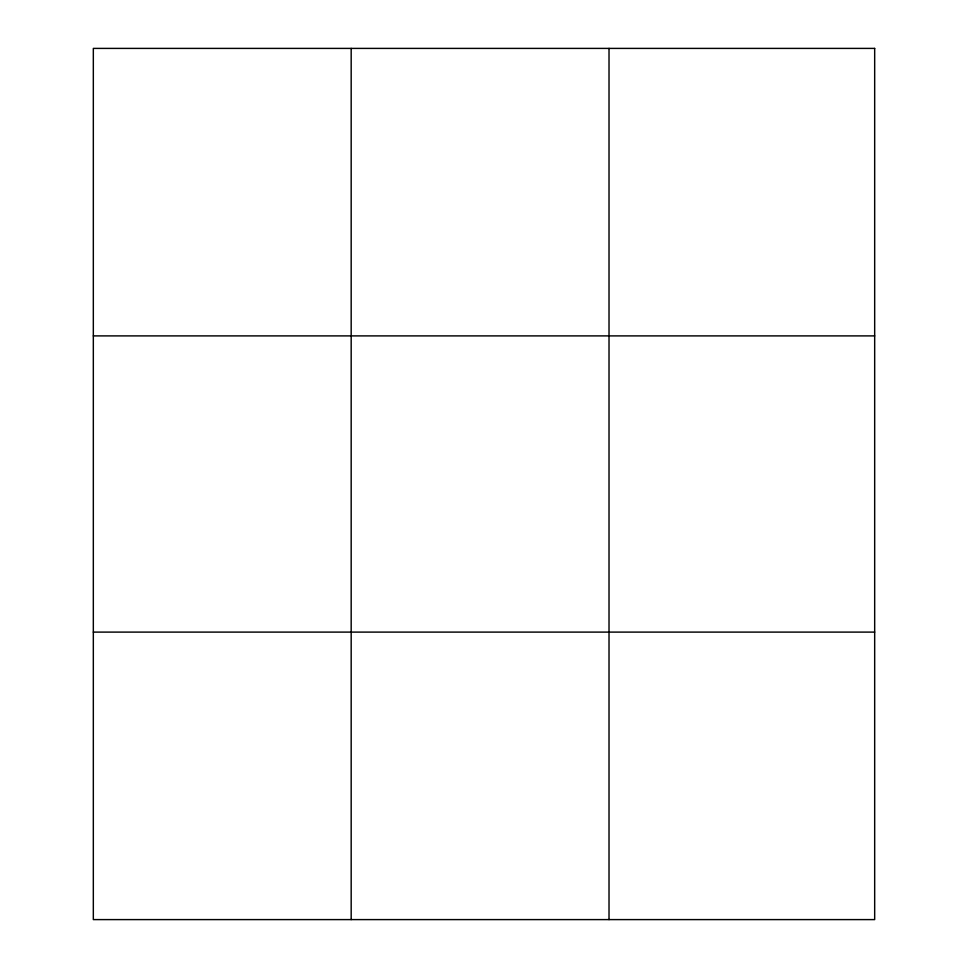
<?xml version="1.0" encoding="UTF-8"?>
<svg xmlns="http://www.w3.org/2000/svg" width="968" height="968" viewBox="0 0 968 968"><rect width="100%" height="100%" fill="white"/><g stroke="black" fill="none" stroke-linecap="round" stroke-linejoin="round"><path stroke-width="1.45" d="M351.178 919.6L351.178 48.4M609.017 919.6L609.017 48.4M93.327 335.896L874.673 335.896M93.327 632.104L874.673 632.104M874.673 48.4L874.673 919.6L93.327 919.6L93.327 48.4L874.673 48.4"/></g></svg>
